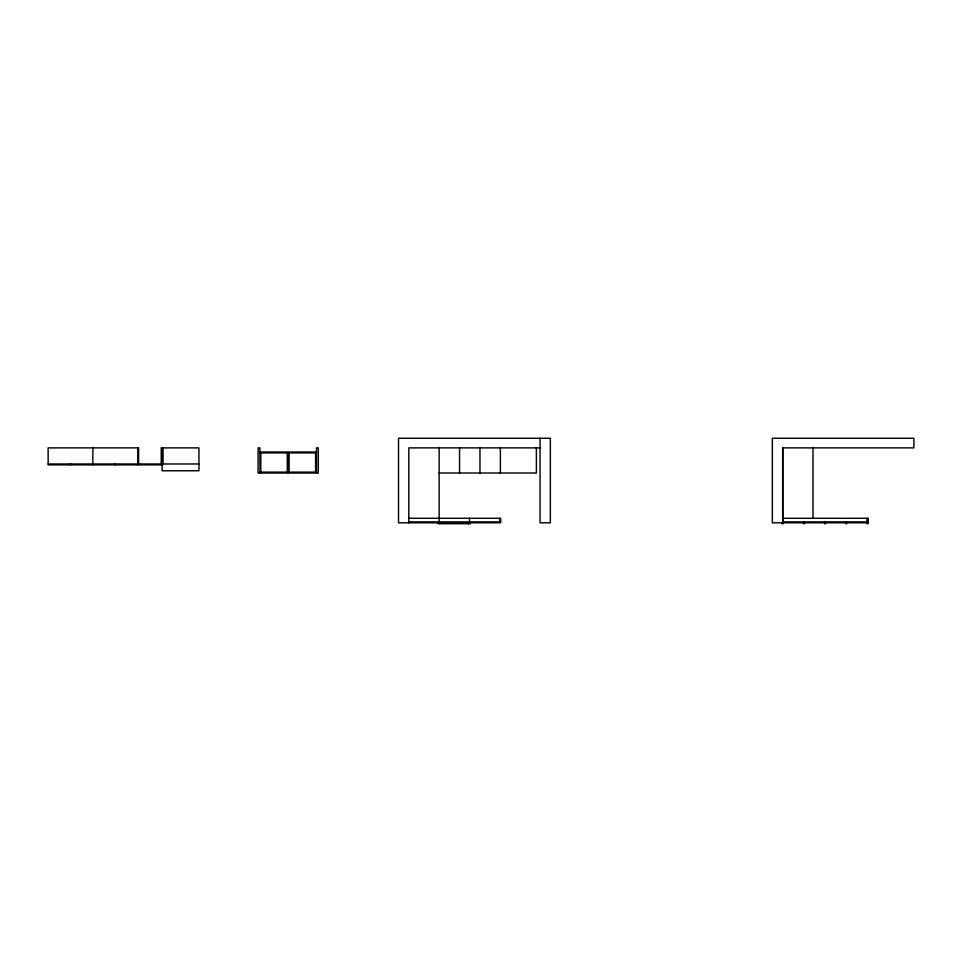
<?xml version="1.0" encoding="UTF-8"?>
<svg xmlns="http://www.w3.org/2000/svg" width="962" height="962" viewBox="0 0 962 962"><rect width="100%" height="100%" fill="white"/><g stroke="black" fill="none" stroke-linecap="round" stroke-linejoin="round"><path stroke-width="1.44" d="M540.055 447.883L408.826 447.883L408.826 522.799M259.884 452.008L316.498 452.008M259.884 452.91L316.498 452.91M48.1 463.973L198.942 463.973M259.884 472.126L316.498 472.126M439.141 473.027L536.387 473.027L536.387 447.883M408.826 518.277L500.637 518.277L500.637 522.799L438.047 522.799L438.047 523.713L470.382 523.713L470.382 522.799M782.659 518.277L868.241 518.29L868.181 523.725L867.279 523.713L867.339 518.277L867.291 522.799L772.354 522.799L772.354 438.275L913.9 438.275L913.9 447.883L782.659 447.883L782.659 522.799M408.826 521.897L500.637 521.897M782.815 521.897L867.339 521.897M437.698 522.799L398.508 522.799L398.508 438.275L550.36 438.275L550.36 522.799L540.055 522.799L540.055 438.275M846.62 522.799L846.62 523.713L845.718 523.713L845.718 522.799M846.175 521.897L846.175 522.799M825.504 522.799L825.504 523.713L824.602 523.713L824.602 522.799M825.047 521.897L825.047 522.799M812.986 447.883L812.986 518.277M804.388 522.799L804.388 523.713L803.486 523.713L803.486 522.799M803.931 521.897L803.931 522.799M783.272 522.799L783.272 523.713L782.359 523.713L782.359 522.799M782.815 447.883L782.815 522.799M500.384 447.883L500.384 473.027M499.627 518.277L499.735 521.897M479.966 447.883L479.966 473.027M469.456 518.277L469.456 521.897M468.362 522.799L468.362 523.713M459.559 447.883L459.559 473.027M440.055 522.799L440.055 523.713M439.141 447.883L439.141 521.897M316.498 473.027L316.498 447.883L318.314 447.883L318.314 473.027L258.081 473.027L258.081 447.883L259.884 447.883L259.993 473.027M315.596 452.91L315.596 472.126M289.105 452.91L289.105 472.126M288.191 452.91L288.191 473.027L288.095 472.126M287.289 452.91L287.289 472.126M260.786 452.91L260.786 472.126M163.047 447.883L163.047 463.973M162.133 447.883L162.133 470.767L198.942 470.767L198.942 447.883L161.231 447.883L161.231 463.973M162.037 463.973L162.037 464.874L137.806 464.874L137.698 447.883M138.612 463.973L138.612 447.883L48.1 447.883L48.196 464.874L70.394 464.874L70.394 463.973M137.602 463.973L137.602 464.874L115.404 464.874L115.404 463.973M115.199 463.973L115.199 464.874L93.001 464.874L93.001 463.973M92.905 447.883L92.797 464.874L70.599 464.874L70.599 463.973"/></g></svg>
